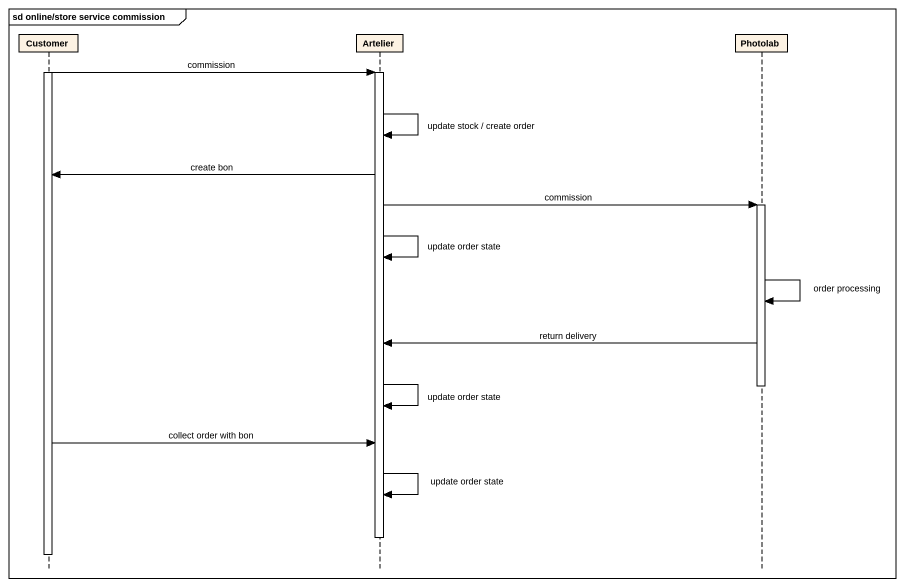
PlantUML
@startuml
mainframe sd online/store service commission
hide footbox
participant Customer
participant Artelier
participant Photolab

activate Customer
Customer -> Artelier : commission
activate Artelier
Artelier -> Artelier : update stock / create order
Artelier -> Customer : create bon
Artelier -> Photolab : commission
activate Photolab
Artelier -> Artelier : update order state
Photolab -> Photolab : order processing
Photolab -> Artelier : return delivery
deactivate Photolab
Artelier -> Artelier : update order state
Customer -> Artelier : collect order with bon
Artelier -> Artelier : update order state
deactivate Artelier
deactivate Customer
@enduml
